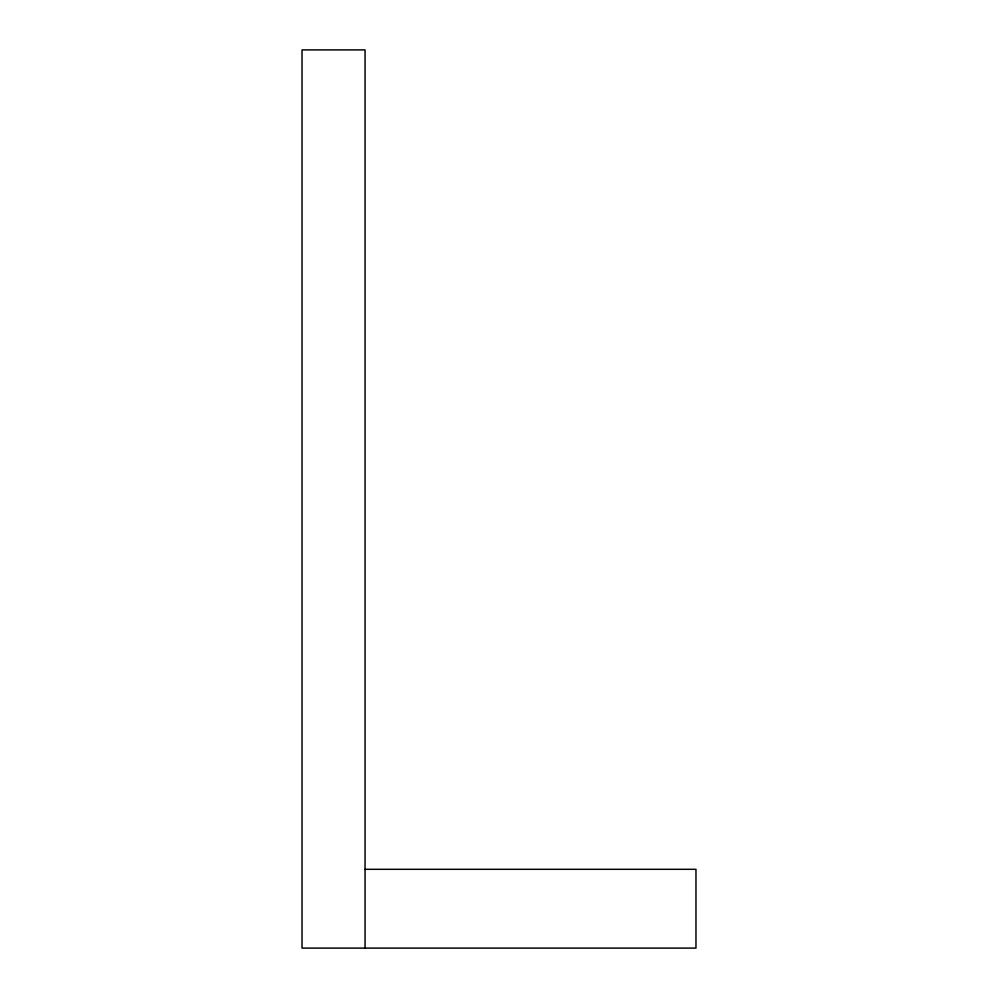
<?xml version="1.0" encoding="UTF-8"?>
<svg xmlns="http://www.w3.org/2000/svg" width="998" height="998" viewBox="0 0 998 998"><rect width="100%" height="100%" fill="white"/><g stroke="black" fill="none" stroke-linecap="round" stroke-linejoin="round"><path stroke-width="1.5" d="M365.056 869.308L695.968 869.308L695.968 948.1L302.032 948.1L302.032 49.9L365.056 49.9L365.056 948.1"/></g></svg>
